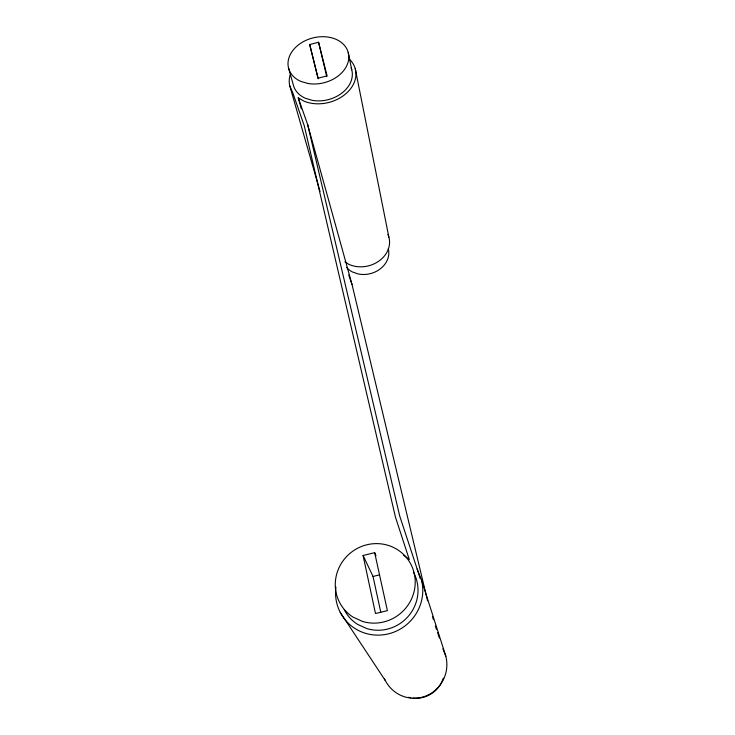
<?xml version="1.0" encoding="UTF-8"?>
<svg xmlns="http://www.w3.org/2000/svg" width="735" height="735" viewBox="0 0 735 735"><rect width="100%" height="100%" fill="white"/><g stroke="black" fill="none" stroke-linecap="round" stroke-linejoin="round"><path stroke-width="1.1" d="M309.692 44.532L318.577 42.262L327.112 75.889L318.044 78.204L309.692 44.532L318.209 78.829M374.666 552.665L387.391 610.638L375.484 613.532L363.081 555.495L374.666 552.665L375.989 555.688M363.081 555.495L373.031 576.461L379.545 574.871M301.341 108.863L298.254 97.819L303.84 101.099A33.847 25.615 -14.6 0 0 346.543 93.134A33.847 25.615 -14.6 0 0 349.667 59.498M344.908 261.816L348.519 264.177A26.818 22.335 -14.2 0 0 379.655 260.53A26.818 22.335 -14.2 0 0 387.869 234.401M403.497 555.072L409.312 559.565L395.467 517.174L304.235 125.639L292.613 92.334L289.783 85.903A33.847 25.615 -14.6 0 1 290.353 74.327M340.213 612.31L385.315 680.555M298.254 97.819L307.671 124.647L399.702 515.961L417.149 569L421.495 579.887L445.823 656.18A33.507 32.68 -85.1 0 1 425.032 696.302A33.507 32.68 -85.1 0 1 384.377 678.589M442.902 648.794L445.823 656.18M348.739 274.991L352.028 284.519L427.559 600.789M435.34 626.036L436.415 629.289M417.149 569L420.273 578.711M432.419 616.463L433.457 619.697M437.628 632.642L439.365 638.035M289.783 85.903L320.001 191.394M288.451 67.675L293.247 84.69A30.19 22.84 -14.6 0 0 305.576 98.361L312.559 100.41A30.19 22.84 -14.6 0 0 343.043 92.16A30.19 22.84 -14.6 0 0 351.119 67.886M307.671 124.647L352.028 284.519M318.577 42.262L326.735 76.66M373.031 576.461L380.767 612.2M348.206 52.415L351.753 69.779M355.216 68.566L388.879 237.148M413.419 572.17A39.414 38.303 -42.7 0 1 408.862 615.599A39.414 38.303 -42.7 0 1 366.848 628.609L357.596 624.382A39.414 38.303 -42.7 0 1 344.2 609.554M421.495 579.887A44.192 42.952 -42.8 0 1 381.566 634.985A44.192 42.952 -42.8 0 1 335.923 587.035M388.282 248.614A23.529 19.707 -14.2 0 1 381.107 268.202A23.529 19.707 -14.2 0 1 358.11 273.935L352.598 272.033A23.529 19.707 -14.2 0 1 346.479 267.402M443.324 678.129A29.336 28.573 -86.9 0 1 412.996 698.094M410.856 697.763A29.336 28.573 -86.9 0 1 408.743 697.267M308.121 83.524L301.001 81.475A30.833 23.088 -14.6 0 1 303.151 41.776A30.833 23.088 -14.6 0 1 348.684 54.895A30.833 23.088 -14.6 0 1 308.121 83.524M362.575 621.461L353.076 617.134A40.498 39.24 -40.2 0 1 354.435 550.083A40.498 39.24 -40.2 0 1 414.972 577.682A40.498 39.24 -40.2 0 1 362.575 621.461"/></g></svg>
